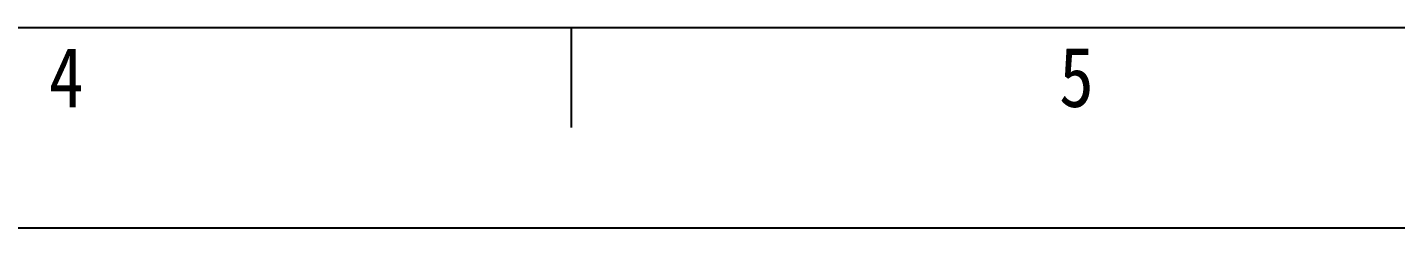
# Model space of a CAD drawing. Extents: x 741202 to 867202, y 603120 to 647617.
# Drawn here: x 819138 to 824248, y 603120 to 603869 of the extents above; entities that cross this region are included whole.
import ezdxf
from ezdxf.enums import TextEntityAlignment as Align

# ---------------------------------------------------------------- set-up
doc = ezdxf.new("R2010")
doc.units = 0
doc.header["$LTSCALE"] = 1000
doc.header["$MEASUREMENT"] = 0
doc.layers.get('0').update_dxf_attribs({"linetype": 'CONTINUOUS'})
doc.layers.add('tk', color=253, linetype='CONTINUOUS')
doc.styles.add('TKZ1', font='SIMHEI.TTF', dxfattribs={"width": 0.7})

# ---------------------------------------------------------------- blocks, each defined once
blk = doc.blocks.new('fasdf')
for p, q in [((344716.5, 689844.7), (405094.6, 689844.7)), ((359811, 689470.1), (359811, 689844.7)), ((342843.7, 689095.5), (405843.7, 689095.5))]:
    blk.add_line(p, q)
at = {"style": 'TKZ1', "width": 0.85}
for s, p in [('4', (357924.2, 689657.4)), ('5', (361697.8, 689657.4))]:
    blk.add_text(s, height=224.7, dxfattribs=at).set_placement(p, align=Align.MIDDLE)

msp = doc.modelspace()

# ---------------------------------------------------------------- block references
at = {"layer": 'tk'}
msp.add_blockref('fasdf', (461358.5, -85975.4), dxfattribs=at)

doc.saveas('drawing.dxf')
